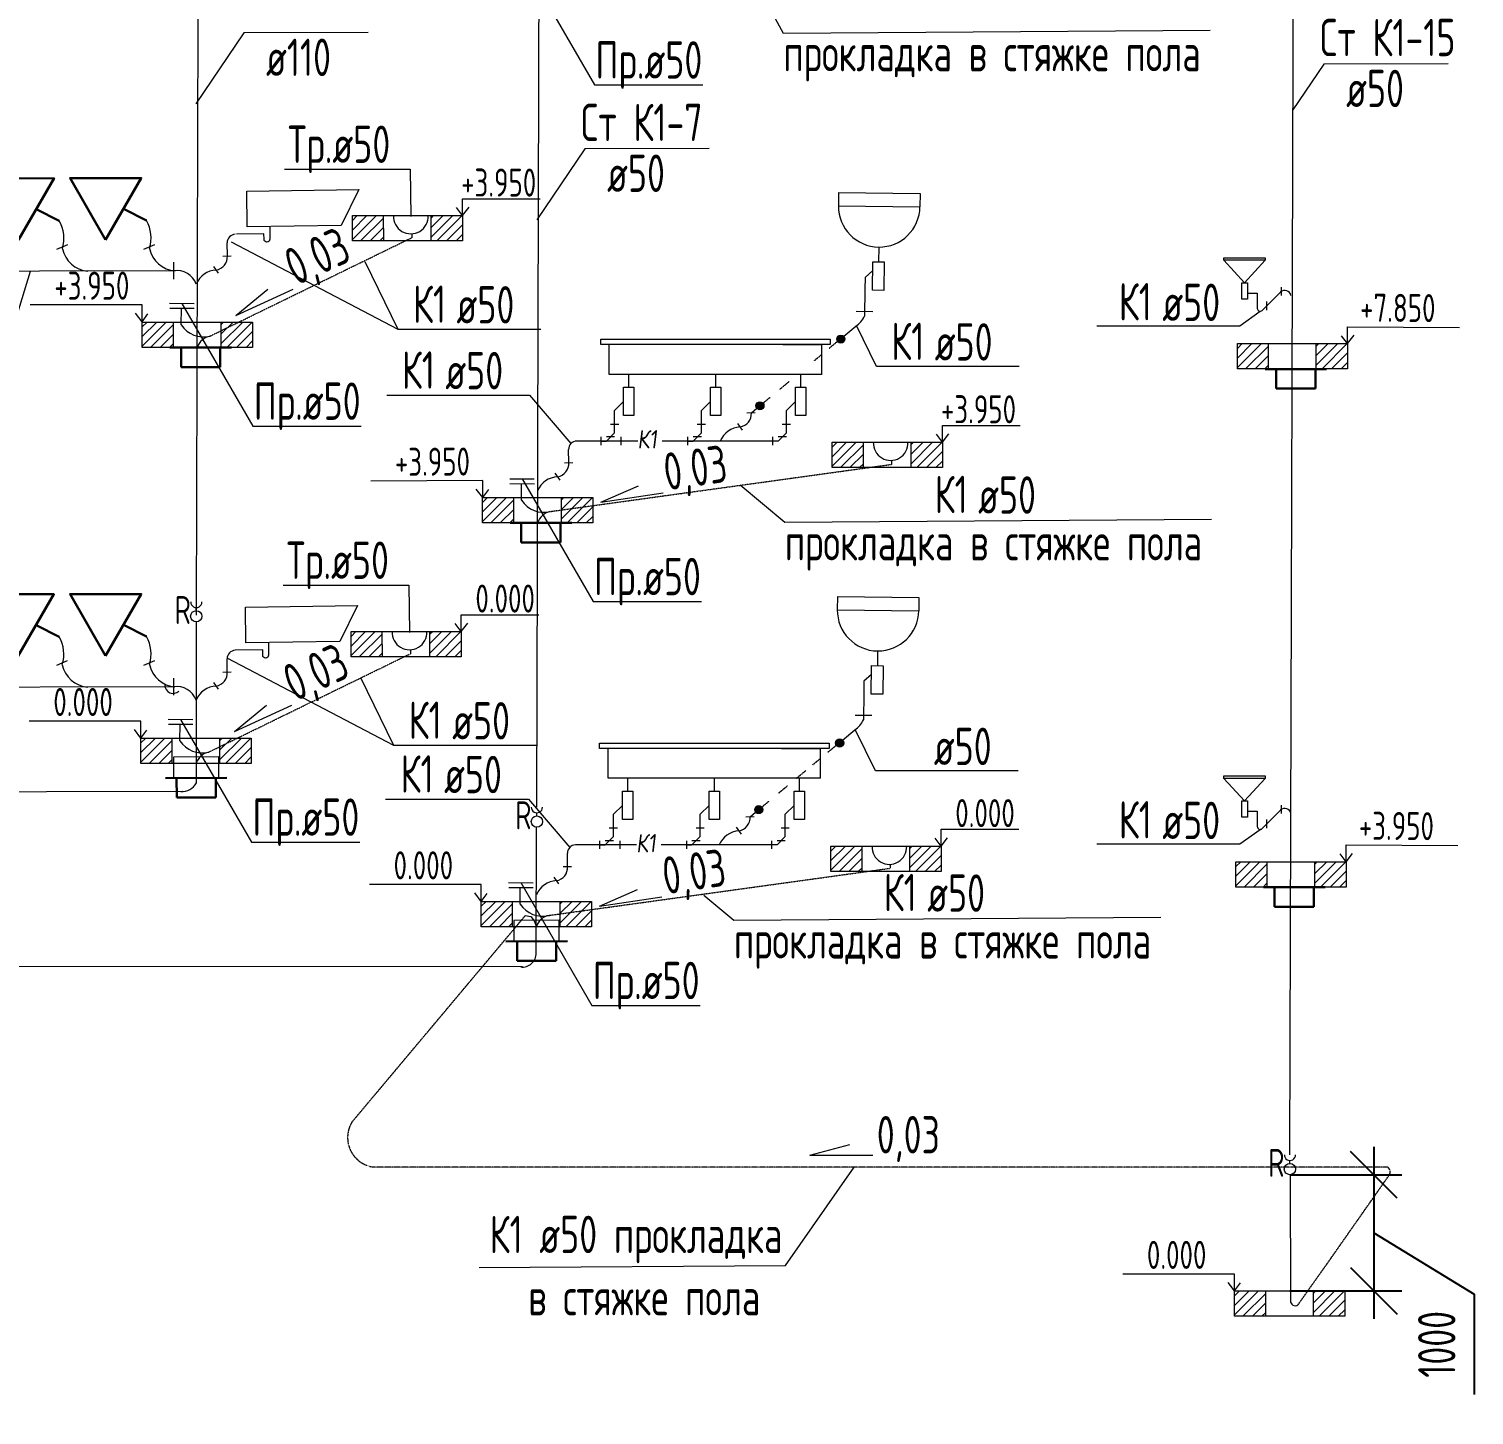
# Model space of a CAD drawing. Header units: millimetres. Extents: x -8689834 to 9419935, y -284943 to 166066.
# Drawn here: x -118326 to -110587, y -130687 to -123267 of the extents above; entities that cross this region are included whole.
import ezdxf

# ---------------------------------------------------------------- set-up
doc = ezdxf.new("R2010")
doc.units = ezdxf.units.MM
doc.header["$MEASUREMENT"] = 0
doc.linetypes.add('01_base$0$DASHED2', pattern=[0.375, 0.25, -0.125])
doc.layers.get('0').update_dxf_attribs({"color": 250, "lineweight": 9})
for name, color, linetype, lineweight in [('__Text VK', 7, 'Continuous', 30), ('_ВК-Text К1', 7, 'Continuous', 30), ('_ВК-К1', 14, 'Continuous', 40), ('_ВК-К3', 30, 'Continuous', 40), ('_ВК-переход на SML', 3, 'Continuous', 30), ('_ВК-противопожарные муфты', 1, 'Continuous', 30), ('_Санпр', 7, 'Continuous', 30), ('_Сантехника', 7, 'Continuous', 30), ('ВК_канализация', 32, 'Continuous', 30), ('тх разм', 250, 'Continuous', 9)]:
    doc.layers.add(name, color=color, linetype=linetype, lineweight=lineweight)
doc.layers.add('PDF __Сантехника', color=7, linetype='Continuous')
doc.styles.add('ISOCPEUR', font='isocpeur.ttf', dxfattribs={"width": 0.7})
doc.styles.add('RomanS', font='isocpeur.ttf')
doc.styles.add('ГОСТ 2.304', font='isocpeur.ttf', dxfattribs={"width": 0.7})
doc.dimstyles.new('СПДС', dxfattribs={"dimscale": 100, "dimtxt": 2.5, "dimasz": 2.5, "dimexe": 1.5, "dimexo": 0, "dimgap": 1, "dimtad": 1, "dimdec": 0, "dimrnd": 1, "dimtxsty": 'ГОСТ 2.304', "dimblk": 'OBLIQUE', "dimcen": 2.5, "dimdle": 1.5, "dimadec": 0, "dimazin": 2, "dimtfac": 0.75, "dimtdec": 0, "dimtmove": 1, "dimatfit": 3, "dimfxl": 1, "dimtolj": 1, "dimarcsym": 1})

# ---------------------------------------------------------------- blocks, each defined once
blk = doc.blocks.new('Протв_муфта')
at = {"layer": '_ВК-противопожарные муфты', "ltscale": 200, "transparency": 33554687}
for p, q in [((-205635, 240869), (-206106, 240869)), ((-206021, 240719), (-206021, 240869)), ((-205721, 240869), (-205721, 240719)), ((-205721, 240719), (-206021, 240719))]:
    blk.add_line(p, q, dxfattribs=at)
blk = doc.blocks.new('Унитаз')
at = {"layer": '_Сантехника', "lineweight": 30}
blk.add_line((-161311, 33424), (-161137, 33336), dxfattribs=at)
blk.add_lwpolyline([(-161446, 33191), (-161714, 33657), (-161176, 33657)], close=True, dxfattribs=at)
blk = doc.blocks.new('_Oblique')
at = {"color": 0, "linetype": 'ByBlock', "lineweight": -2}
blk.add_line((-0.5, -0.5), (0.5, 0.5), dxfattribs=at)
blk = doc.blocks.new('*D2186')
at = {"layer": 'тх разм', "color": 0, "lineweight": -2, "ltscale": 100, "transparency": 16777216}
for p, q in [((-111124.4, -129250.4), (-111124.4, -130172.3)), ((-111573.1, -129400.4), (-110974.4, -129400.4)), ((-111124.4, -129711.3), (-110587.4, -130040.2)), ((-111575, -130022.3), (-110974.4, -130022.3)), ((-110587.4, -130040.2), (-110587.4, -130576.2))]:
    blk.add_line(p, q, dxfattribs=at)
at = {"layer": 'тх разм', "color": 0, "lineweight": -2, "ltscale": 100, "transparency": 16777216, "xscale": 250, "yscale": 250, "zscale": 250}
for p, rotation in [((-111124.4, -129400.4), 90), ((-111124.4, -130022.3), 270)]:
    blk.add_blockref('_Oblique', p, dxfattribs=dict(at, rotation=rotation))
at = {"layer": 'тх разм', "color": 0, "lineweight": 13, "ltscale": 100, "transparency": 16777216, "insert": (-110787.4, -130308.2), "char_height": 250, "attachment_point": 5, "rotation": 90, "style": 'ГОСТ 2.304'}
blk.add_mtext('\\A1;{\\H0.8x;1000}', dxfattribs=at)

msp = doc.modelspace()

# ---------------------------------------------------------------- hatches: boundary and pattern name
at = {"ltscale": 500, "transparency": 33554636}
h = msp.add_hatch(color=7, dxfattribs=at)
h.dxf.hatch_style = 1
h.paths.add_polyline_path([(-114000.1, -124927.1, 1), (-113956.8, -124927.1, 1)])
h = msp.add_hatch(color=7, dxfattribs=at)
h.dxf.hatch_style = 1
h.paths.add_polyline_path([(-114433.2, -125283.9, 1), (-114390, -125283.9, 1)])
h = msp.add_hatch(color=7, dxfattribs=at)
h.dxf.hatch_style = 1
h.paths.add_polyline_path([(-114006.5, -127089.1, 1), (-113963.3, -127089.1, 1)])
h = msp.add_hatch(color=7, dxfattribs=at)
h.dxf.hatch_style = 1
h.paths.add_polyline_path([(-114439.7, -127445.8, 1), (-114396.4, -127445.8, 1)])
at = {"layer": '_ВК-К3', "lineweight": 13}
h = msp.add_hatch(dxfattribs=at)
h.set_pattern_fill('ANSI31', scale=11.388071, angle=180)
h.set_pattern_definition([(225, (-170172.957, -144634.233), (25.566948, -25.566948), [])])
h.paths.add_polyline_path([(-116594.1, -124401.9), (-116427.4, -124401.9), (-116427.4, -124266.3), (-116594.1, -124266.3)])
h.paths.add_polyline_path([(-116171.6, -124401.9), (-116004.2, -124401.9), (-116004.2, -124266.3), (-116171.6, -124266.3)])
h = msp.add_hatch(dxfattribs=at)
h.set_pattern_fill('ANSI31', scale=11.388071, angle=180)
h.set_pattern_definition([(225, (-171297.985, -145203.963), (25.566948, -25.566948), [])])
h.paths.add_polyline_path([(-117719.2, -124971.6), (-117552.5, -124971.6), (-117552.5, -124836), (-117719.2, -124836)])
h.paths.add_polyline_path([(-117296.6, -124971.6), (-117129.2, -124971.6), (-117129.2, -124836), (-117296.6, -124836)])
h = msp.add_hatch(dxfattribs=at)
h.set_pattern_fill('ANSI31', scale=11.388071, angle=180)
h.set_pattern_definition([(225, (-165433.735, -145319.577), (25.566948, -25.566948), [])])
h.paths.add_polyline_path([(-111854.9, -125087.2), (-111688.2, -125087.2), (-111688.2, -124951.6), (-111854.9, -124951.6)])
h.paths.add_polyline_path([(-111432.3, -125087.2), (-111265, -125087.2), (-111265, -124951.6), (-111432.3, -124951.6)])
h = msp.add_hatch(dxfattribs=at)
h.set_pattern_fill('ANSI31', scale=11.388071, angle=180)
h.set_pattern_definition([(225, (-167603.526, -145847.49), (25.566948, -25.566948), [])])
h.paths.add_polyline_path([(-114024.7, -125615.1), (-113858, -125615.1), (-113858, -125479.5), (-114024.7, -125479.5)])
h.paths.add_polyline_path([(-113602.1, -125615.1), (-113434.8, -125615.1), (-113434.8, -125479.5), (-113602.1, -125479.5)])
h = msp.add_hatch(dxfattribs=at)
h.set_pattern_fill('ANSI31', scale=11.388071, angle=180)
h.set_pattern_definition([(225, (-169475.97, -146142.958), (25.566948, -25.566948), [])])
h.paths.add_polyline_path([(-115897.1, -125910.6), (-115730.4, -125910.6), (-115730.4, -125775), (-115897.1, -125775)])
h.paths.add_polyline_path([(-115474.6, -125910.6), (-115307.2, -125910.6), (-115307.2, -125775), (-115474.6, -125775)])
h = msp.add_hatch(dxfattribs=at)
h.set_pattern_fill('ANSI31', scale=11.388071, angle=180)
h.set_pattern_definition([(225, (-170180.074, -146860.965), (25.566948, -25.566948), [])])
h.paths.add_polyline_path([(-116601.3, -126628.6), (-116434.5, -126628.6), (-116434.5, -126493), (-116601.3, -126493)])
h.paths.add_polyline_path([(-116178.7, -126628.6), (-116011.3, -126628.6), (-116011.3, -126493), (-116178.7, -126493)])
h = msp.add_hatch(dxfattribs=at)
h.set_pattern_fill('ANSI31', scale=11.388071, angle=180)
h.set_pattern_definition([(225, (-171305.102, -147430.695), (25.566948, -25.566948), [])])
h.paths.add_polyline_path([(-117726.3, -127198.3), (-117559.6, -127198.3), (-117559.6, -127062.8), (-117726.3, -127062.8)])
h.paths.add_polyline_path([(-117303.7, -127198.3), (-117136.4, -127198.3), (-117136.4, -127062.8), (-117303.7, -127062.8)])
h = msp.add_hatch(dxfattribs=at)
h.set_pattern_fill('ANSI31', scale=11.388071, angle=180)
h.set_pattern_definition([(225, (-167610.325, -148009.454), (25.566948, -25.566948), [])])
h.paths.add_polyline_path([(-114031.5, -127777.1), (-113864.8, -127777.1), (-113864.8, -127641.5), (-114031.5, -127641.5)])
h.paths.add_polyline_path([(-113608.9, -127777.1), (-113441.6, -127777.1), (-113441.6, -127641.5), (-113608.9, -127641.5)])
h = msp.add_hatch(dxfattribs=at)
h.set_pattern_fill('ANSI31', scale=11.388071, angle=180)
h.set_pattern_definition([(225, (-165441.943, -148092.703), (25.566948, -25.566948), [])])
h.paths.add_polyline_path([(-111863.1, -127860.3), (-111696.4, -127860.3), (-111696.4, -127724.8), (-111863.1, -127724.8)])
h.paths.add_polyline_path([(-111440.5, -127860.3), (-111273.2, -127860.3), (-111273.2, -127724.8), (-111440.5, -127724.8)])
h = msp.add_hatch(dxfattribs=at)
h.set_pattern_fill('ANSI31', scale=11.388071, angle=180)
h.set_pattern_definition([(225, (-169482.77, -148304.922), (25.566948, -25.566948), [])])
h.paths.add_polyline_path([(-115903.9, -128072.5), (-115737.2, -128072.5), (-115737.2, -127937), (-115903.9, -127937)])
h.paths.add_polyline_path([(-115481.4, -128072.5), (-115314, -128072.5), (-115314, -127937), (-115481.4, -127937)])
h = msp.add_hatch(dxfattribs=at)
h.set_pattern_fill('ANSI31', scale=11.388071, angle=180)
h.set_pattern_definition([(225, (-165448.744, -150390.233), (25.566948, -25.566948), [])])
h.paths.add_polyline_path([(-111869.9, -130157.9), (-111703.2, -130157.9), (-111703.2, -130022.3), (-111869.9, -130022.3)])
h.paths.add_polyline_path([(-111447.3, -130157.9), (-111280, -130157.9), (-111280, -130022.3), (-111447.3, -130022.3)])

# ---------------------------------------------------------------- linework, layer by layer
at = {"color": 244, "ltscale": 500, "true_color": 0x991b1e}
for points in [[(-117429.5, -126404.9), (-117407.3, -118738.2)], [(-115606, -127433), (-115585.3, -119677.2)], [(-111573.5, -129293.7), (-111551.3, -121627)], [(-117573, -124735.6), (-117442, -124736.1)], [(-117572.3, -124761.6), (-117441.3, -124762.1)], [(-117510.5, -124850.6), (-117510.1, -124761.9)], [(-117429, -127303.3), (-117429.5, -126440.9)], [(-117580.1, -126962.3), (-117449.1, -126962.9)], [(-117579.4, -126988.3), (-117448.4, -126988.9)], [(-117517.6, -127077.3), (-117517.2, -126988.6)], [(-115609.4, -128214.5), (-115607.5, -127539.7)], [(-111573.1, -129400.4), (-111571, -130076.6)]]:
    msp.add_lwpolyline(points, dxfattribs=at)
at = {"color": 18, "ltscale": 100, "true_color": 0x000000}
for points in [[(-115677.8, -122909.6), (-115297.2, -123566.7), (-114716.9, -123566.7)], [(-116957.9, -124018), (-116284.6, -124018), (-116281.3, -124270.5)], [(-117507.5, -124735.9), (-117126.9, -125392.9), (-116546.6, -125392.9)], [(-116965, -126244.7), (-116291.7, -126244.7), (-116288.4, -126497.2)], [(-117514.6, -126962.6), (-117134, -127619.7), (-116553.7, -127619.7)]]:
    msp.add_lwpolyline(points, dxfattribs=at)
at = {"color": 7, "ltscale": 500}
for points in [[(-112000.6, -123274.8), (-114286.2, -123291), (-114477.2, -122939.8)], [(-116004.2, -124266.3), (-116004.2, -124175.8), (-115588.2, -124175.9)], [(-116004.2, -124266.3), (-116036.3, -124223.6)], [(-116004.2, -124266.3), (-115969.5, -124221.2)], [(-116349.5, -124875), (-117241.9, -124408.4)], [(-115585.3, -124875), (-116349.5, -124875), (-116525.9, -124513.1)], [(-117720.7, -124834.3), (-117720.7, -124743.8), (-118319.7, -124744)], [(-117720.7, -124834.3), (-117755.5, -124789.2)], [(-117720.7, -124834.3), (-117688.7, -124791.7)], [(-113024.3, -125073.6), (-113788.4, -125073.6), (-113894.5, -124855.2)], [(-111265, -124951.6), (-111264.5, -124861.1), (-110665.5, -124864.8)], [(-111265, -124951.6), (-111230, -124906.8)], [(-111265, -124951.6), (-111296.8, -124908.8)], [(-115895.9, -125775), (-115896.4, -125684.5), (-116495.3, -125688.2)], [(-115895.9, -125775), (-115930.9, -125730.2)], [(-115895.9, -125775), (-115864.1, -125732.2)], [(-111992.8, -125893.1), (-114278.5, -125909.3), (-114517.6, -125709.6)], [(-116011.3, -126493), (-116043.4, -126450.4)], [(-116011.3, -126493), (-116011.3, -126402.5), (-115595.3, -126402.6)], [(-116011.3, -126493), (-115976.6, -126448)], [(-116372.5, -127101.7), (-117264.9, -126635.2)], [(-115608.4, -127101.7), (-116372.5, -127101.7), (-116549, -126739.9)], [(-117726.3, -127062.8), (-117726.3, -126972.3), (-118325.2, -126972.4)], [(-117726.3, -127062.8), (-117761, -127017.7)], [(-117726.3, -127062.8), (-117694.2, -127020.1)], [(-113029.2, -127238.6), (-113793.4, -127238.6), (-113899.5, -127020.2)], [(-111273.2, -127724.8), (-111305, -127681.9)], [(-111273.2, -127724.8), (-111272.7, -127634.3), (-110673.7, -127637.9)], [(-111273.2, -127724.8), (-111238.2, -127679.9)], [(-115903.9, -127937), (-115903.9, -127846.5), (-116502.9, -127846.6)], [(-115903.9, -127937), (-115938.7, -127891.9)], [(-115903.9, -127937), (-115871.9, -127894.3)], [(-112265.5, -128024), (-114551.2, -128040.2), (-114712.2, -127905.8)], [(-115914.9, -129897.5), (-114274.9, -129885.8), (-113907.5, -129359.3)], [(-111869.9, -130022.3), (-111869.9, -129931.8), (-112468.9, -129931.9)], [(-111869.9, -130022.3), (-111904.7, -129977.2)], [(-111869.9, -130022.3), (-111837.9, -129979.6)]]:
    msp.add_lwpolyline(points, dxfattribs=at)
at = {"color": 244, "linetype": '01_base$0$DASHED2', "ltscale": 0.5, "true_color": 0x991b1e}
for points in [[(-117356.4, -124911), (-116276.7, -124384.4), (-116276.7, -124384.4), (-116276.7, -124384.4)], [(-117363.5, -127137.7), (-116283.8, -126611.2), (-116283.8, -126611.2), (-116283.8, -126611.2)]]:
    msp.add_lwpolyline(points, dxfattribs=at)
at = {"color": 7, "ltscale": 500, "elevation": 0}
for points in [[(-119236.1, -125067), (-118472, -125067), (-118317.4, -124562.9)], [(-112606.8, -124855.5), (-111842.7, -124855.5), (-111732.9, -124778.3)], [(-113434.8, -125479.5), (-113466.8, -125436.9)], [(-113434.8, -125479.5), (-113434.8, -125389.1), (-113018.8, -125389.1)], [(-113434.8, -125479.5), (-113400, -125434.5)], [(-113441.6, -127641.5), (-113473.6, -127598.9)], [(-113441.6, -127641.5), (-113441.6, -127551), (-113025.6, -127551.1)], [(-113441.6, -127641.5), (-113406.8, -127596.4)], [(-112606.8, -127628.6), (-111842.7, -127628.6), (-111732.9, -127551.5)]]:
    msp.add_lwpolyline(points, dxfattribs=at)
at = {"color": 244, "ltscale": 500, "true_color": 0x991b1e, "elevation": 0}
for points in [[(-117550.5, -124561.4), (-118990.2, -124565)], [(-115751, -125674.6), (-115620, -125675.1)], [(-115750.3, -125700.6), (-115619.3, -125701.1)], [(-115688.5, -125789.6), (-115688.1, -125700.9)], [(-117550.8, -126788.2), (-118986.1, -126791.7)], [(-115757.8, -127836.6), (-115626.8, -127837.1)], [(-115757.1, -127862.6), (-115626.1, -127863.1)], [(-115695.3, -127951.6), (-115694.9, -127862.8)]]:
    msp.add_lwpolyline(points, dxfattribs=at)
at = {"color": 18, "ltscale": 100, "true_color": 0x000000, "elevation": 0}
for points in [[(-116409.3, -125227.3), (-115645.1, -125227.3), (-115423.8, -125486.2)], [(-115685.5, -125674.9), (-115304.9, -126331.9), (-114724.5, -126331.9)], [(-116416.1, -127389.2), (-115651.9, -127389.2), (-115430.6, -127648.2)], [(-115692.3, -127836.8), (-115311.7, -128493.9), (-114731.3, -128493.9)]]:
    msp.add_lwpolyline(points, dxfattribs=at)
at = {"color": 244, "linetype": '01_base$0$DASHED2', "ltscale": 0.6, "true_color": 0x991b1e, "elevation": 0}
for points in [[(-115534.3, -125850), (-113707.3, -125597.7), (-113707.3, -125597.7), (-113707.3, -125597.7)], [(-115541.1, -128012), (-113714.1, -127759.6), (-113714.1, -127759.6), (-113714.1, -127759.6)]]:
    msp.add_lwpolyline(points, dxfattribs=at)
at = {"color": 244, "ltscale": 100, "true_color": 0x991b1e}
msp.add_lwpolyline([(-115668.4, -128013.4), (-115638.7, -128017.5), (-115620.3, -128040.8), (-115609, -128072.5)], dxfattribs=at)
at = {"color": 7, "ltscale": 500}
for centre in [(-113978.5, -124927.1, 0), (-114411.6, -125283.9, 0), (-113984.9, -127089.1, 0), (-114418.1, -127445.8, 0)]:
    msp.add_circle(centre, 21.6, dxfattribs=at)
at = {"color": 244, "ltscale": 500, "true_color": 0x991b1e}
for centre, radius, start, end in [((-117535.1, -124672.1, 0), 111.8, 20.51508, 97.9413), ((-117316.9, -124680.4, 0), 123, 93.14444, 157.31688), ((-117391.7, -124774.5), 141, 212.65717, 284.53041), ((-117337.4, -125000.6), 91.6, 101.97428, 161.54253), ((-114510.8, -125520.3, 0), 123, 93.14444, 157.31688), ((-115488.6, -125787), 123, 93.14444, 157.31688), ((-115569.7, -125713.5, 0), 141, 212.65717, 284.53041), ((-115515.3, -125939.6), 91.6, 101.97428, 161.54253), ((-117535.4, -126898.8, 0), 111.8, 20.51508, 97.9413), ((-117317.2, -126907.1, 0), 123, 93.14444, 157.31688), ((-117398.9, -127001.2), 141, 212.65717, 284.53041), ((-117344.5, -127227.3), 91.6, 101.97428, 161.54253), ((-117508.5, -127257.9), 91.5, 267.50399, 330.2605), ((-114517.2, -127682.3, 0), 123, 93.14444, 157.31688), ((-115495.1, -127948.9), 123, 93.14444, 157.31688), ((-115576.5, -127875.4, 0), 141, 212.65717, 284.53041), ((-115522.1, -128101.5), 91.6, 101.97428, 161.54253), ((-115684.1, -128214), 74.6, 263.16065, 0.03472), ((-111545.2, -130075.6), 25.8, 177.48009, 303.79417)]:
    msp.add_arc(centre, radius, start, end, dxfattribs=at)
at = {"color": 244, "linetype": '01_base$0$DASHED2', "true_color": 0x991b1e}
for centre, radius, start, end in [((-116460.5, -129201.2), 159.3, 148.79595, 261.94401), ((-111065, -129385.5), 28.5, 324.66934, 65.66901)]:
    msp.add_arc(centre, radius, start, end, dxfattribs=at)
at = {"layer": '_ВК-Text К1', "color": 7, "lineweight": 13, "ltscale": 100}
for p, q in [((-117217.6, -124800.3), (-117047.6, -124659.4)), ((-117217.6, -124800.3), (-116910.5, -124660.3)), ((-115263.7, -125800), (-115061.3, -125711.8)), ((-115263.7, -125800), (-114929.8, -125750.7)), ((-117224.7, -127027), (-117054.7, -126886.1)), ((-117224.7, -127027), (-116917.7, -126887)), ((-115270.5, -127962), (-115068.1, -127873.8)), ((-115270.5, -127962), (-114936.6, -127912.7)), ((-114143.8, -129295.2), (-113930.6, -129237.5)), ((-114143.8, -129295.2), (-113806.3, -129295.1))]:
    msp.add_line(p, q, dxfattribs=at)
at = {"layer": '_ВК-К1', "lineweight": 13}
for p, q in [((-117263.7, -124482), (-117264.7, -124411)), ((-113849.7, -124659.8), (-113851.4, -124804)), ((-113963.3, -124911.7, 0), (-113897.8, -124857.4)), ((-114457.5, -125321.9, 0), (-114428.3, -125297.7, 0)), ((-115435.4, -125588.6, 0), (-115436.3, -125517.6, 0)), ((-117264, -126708.7), (-117265, -126637.8)), ((-113856.2, -126821.8), (-113857.9, -126966)), ((-113969.7, -127073.7, 0), (-113904.3, -127019.4)), ((-114464, -127483.9, 0), (-114434.7, -127459.6, 0)), ((-115441.8, -127750.5, 0), (-115442.8, -127679.6, 0))]:
    msp.add_line(p, q, dxfattribs=at)
at = {"layer": '_ВК-К1', "lineweight": 13, "ltscale": 100}
for p, q in [((-111623.5, -124675.3), (-111722.9, -124774.1, 0)), ((-114313.8, -125472.9, 0), (-114270.2, -125428.3, 0)), ((-111623.5, -127448.4), (-111722.9, -127547.2, 0)), ((-114320.2, -127634.9, 0), (-114276.7, -127590.3, 0))]:
    msp.add_line(p, q, dxfattribs=at)
at = {"layer": '_ВК-К1', "color": 18, "linetype": '01_base$0$DASHED2', "lineweight": 13, "true_color": 0x000000}
for p, q in [((-114040.7, -124976, 0), (-113996.4, -124939.2, 0)), ((-114121.8, -125043.3, 0), (-114080.9, -125009.4, 0)), ((-114305.3, -125195.6, 0), (-114255.9, -125154.6, 0)), ((-114395, -125270, 0), (-114357.8, -125239.2, 0)), ((-114047.2, -127138, 0), (-114002.8, -127101.2, 0)), ((-114128.3, -127205.3, 0), (-114087.4, -127171.4, 0)), ((-114216, -127278.1, 0), (-114166.5, -127237, 0)), ((-114311.7, -127357.5, 0), (-114262.4, -127316.6, 0)), ((-114401.4, -127432, 0), (-114364.2, -127401.1, 0))]:
    msp.add_line(p, q, dxfattribs=at)
at = {"layer": '_ВК-К1', "lineweight": 13, "transparency": 33554687, "flags": 128}
for points in [[(-118177.4, -124446.4), (-118118.7, -124421.6)], [(-111619.4, -124694.3), (-111619.4, -124649.7)], [(-111697.4, -124770.9), (-111697.4, -124726.3)], [(-111697.4, -124771.7), (-111697.4, -124727.1)], [(-113895.6, -124777.9), (-113806.7, -124779)], [(-118177.7, -126673.1), (-118119, -126648.3)], [(-113902, -126939.9), (-113813.1, -126940.9)], [(-111619.4, -127467.4), (-111619.4, -127422.8)], [(-111697.4, -127544), (-111697.4, -127499.5)], [(-111697.4, -127544.9), (-111697.4, -127500.3)]]:
    msp.add_lwpolyline(points, dxfattribs=at)
at = {"layer": '_ВК-К1', "lineweight": 13, "transparency": 33554687, "elevation": 0, "flags": 128}
for points in [[(-117710.3, -124445.1), (-117651.6, -124420.3)], [(-117550.5, -124606.9), (-117550.5, -124515.9)], [(-115261.8, -125472.9), (-115233.8, -125472.9), (-115190.2, -125428.3)], [(-115261.8, -125494.7), (-115261.8, -125450.1)], [(-115190.2, -125450.1), (-115233.8, -125450.1)], [(-115167.4, -125383.7), (-115212, -125383.7)], [(-115190.2, -125428.3), (-115190.2, -125383.7)], [(-115156, -125450.1), (-115156, -125494.7)], [(-114797.1, -125472.9), (-114769.1, -125472.9), (-114725.5, -125428.3)], [(-114797.1, -125494.7), (-114797.1, -125450.1)], [(-114725.5, -125450.1), (-114769.1, -125450.1)], [(-114703.8, -125383.7), (-114747.3, -125383.7)], [(-114725.5, -125428.3), (-114725.5, -125383.7)], [(-114341.8, -125494.7), (-114341.8, -125450.1)], [(-114270.2, -125450.1), (-114313.8, -125450.1)], [(-114248.5, -125383.7), (-114292, -125383.7)], [(-114270.2, -125428.3), (-114270.2, -125383.7)], [(-115065.8, -125472.9), (-115392.8, -125472.9)], [(-114313.8, -125472.9), (-114934.7, -125472.9)], [(-117710.6, -126671.8), (-117651.9, -126647)], [(-117550.8, -126833.7), (-117550.8, -126742.7)], [(-115268.2, -127634.9), (-115240.2, -127634.9), (-115196.6, -127590.3)], [(-115268.2, -127656.6), (-115268.2, -127612)], [(-115196.6, -127612), (-115240.2, -127612)], [(-115173.8, -127545.7), (-115218.4, -127545.7)], [(-115196.6, -127590.3), (-115196.6, -127545.7)], [(-115162.4, -127612), (-115162.4, -127656.6)], [(-114803.6, -127634.9), (-114775.6, -127634.9), (-114732, -127590.3)], [(-114803.6, -127656.6), (-114803.6, -127612)], [(-114732, -127612), (-114775.6, -127612)], [(-114710.2, -127545.7), (-114753.8, -127545.7)], [(-114732, -127590.3), (-114732, -127545.7)], [(-114348.2, -127656.6), (-114348.2, -127612)], [(-114276.7, -127612), (-114320.2, -127612)], [(-114254.9, -127545.7), (-114298.5, -127545.7)], [(-114276.7, -127590.3), (-114276.7, -127545.7)], [(-115072.2, -127634.9), (-115399.3, -127634.9)], [(-114320.2, -127634.9), (-114941.1, -127634.9)]]:
    msp.add_lwpolyline(points, dxfattribs=at)
at = {"layer": '_ВК-К1', "lineweight": 13, "elevation": 0, "flags": 128}
for points in [[(-117242.8, -124482.8), (-117287.3, -124484.3)], [(-117310.4, -124574.9), (-117336.1, -124538.4)], [(-114436.6, -125322.7), (-114481.2, -125324.2)], [(-114504.3, -125414.8), (-114529.9, -125378.3)], [(-115414.4, -125589.4), (-115459, -125590.9)], [(-115482.1, -125681.4), (-115507.8, -125645)], [(-117310.8, -126801.6), (-117336.4, -126765.1)], [(-117243.1, -126709.5), (-117287.7, -126711)], [(-114443, -127484.7), (-114487.6, -127486.2)], [(-114510.7, -127576.8), (-114536.4, -127540.3)], [(-115420.9, -127751.3), (-115465.5, -127752.8)], [(-115488.6, -127843.4), (-115514.2, -127806.9)]]:
    msp.add_lwpolyline(points, dxfattribs=at)
at = {"layer": '_ВК-К1', "lineweight": 13, "ltscale": 100}
for centre, radius, start, end in [((-118330, -124387.9, 0), 191, 343.17424, 29.5988), ((-117862.9, -124386.6, 0), 191, 343.17424, 29.5988), ((-117999.2, -124412.8, 0), 151, 191.58595, 265.59825), ((-117532.1, -124411.5, 0), 151, 191.58595, 265.59825), ((-117335.7, -124486.4, 0), 72.2, 279.59816, 3.52252), ((-111600.9, -124699.5), 33.2, 9.99679, 133.04284), ((-113967.1, -124750.4), 127.5, 302.90836, 335.11571), ((-111733.4, -124763.1, 0), 15.2, 178.01846, 314.00596), ((-114529.5, -125326.4, 0), 72.2, 279.59816, 3.52252), ((-115507.4, -125593, 0), 72.2, 279.59816, 3.52252), ((-118330.3, -126614.6, 0), 191, 343.17424, 29.5988), ((-117863.2, -126613.3, 0), 191, 343.17424, 29.5988), ((-117999.5, -126639.6, 0), 151, 191.58595, 265.59825), ((-117532.5, -126638.3, 0), 151, 191.58595, 265.59825), ((-117336, -126713.2, 0), 72.2, 279.59816, 3.52252), ((-113973.6, -126912.3), 127.5, 302.90836, 335.11571), ((-111600.9, -127472.7), 33.2, 9.99679, 133.04284), ((-114536, -127488.3, 0), 72.2, 279.59816, 3.52252), ((-111733.4, -127536.3, 0), 15.2, 178.01846, 314.00596), ((-115513.8, -127755, 0), 72.2, 279.59816, 3.52252)]:
    msp.add_arc(centre, radius, start, end, dxfattribs=at)
at = {"layer": '_ВК-К1', "lineweight": 13}
for centre, start, end in [((-117220.6, -124410.4), 90.78171, 180.78171), ((-115392.2, -125517, 0), 90.78171, 180.78171), ((-117220.9, -126637.2), 90.78171, 180.78171), ((-117553.8, -126779.6), 178.87912, 313.87912), ((-115398.7, -127679, 0), 90.78171, 180.78171)]:
    msp.add_arc(centre, 44.1, start, end, dxfattribs=at)
at = {"layer": '_ВК-К3', "color": 7, "lineweight": 13}
for p, q in [((-116426.4, -124401.4), (-116426.8, -124265.8)), ((-116171.6, -124401.9), (-116171.6, -124266.3)), ((-117551.8, -124971.6), (-117551.8, -124836)), ((-117297, -124971.1), (-117296.6, -124835.5)), ((-111687.6, -125087.2), (-111687.6, -124951.6)), ((-111432.7, -125086.7), (-111432.3, -124951.1)), ((-113857, -125614.6, 0), (-113857.4, -125479.1, 0)), ((-113602.2, -125615.1, 0), (-113602.2, -125479.5, 0)), ((-115729.8, -125910.6), (-115729.8, -125775)), ((-115475, -125910.1), (-115474.6, -125774.5)), ((-116433.5, -126628.1), (-116433.9, -126492.5)), ((-116178.8, -126628.6), (-116178.8, -126493)), ((-117558.9, -127198.3), (-117558.9, -127062.8)), ((-117304.1, -127197.8), (-117303.7, -127062.3)), ((-113863.8, -127776.6, 0), (-113864.2, -127641, 0)), ((-113609, -127777.1, 0), (-113609, -127641.5, 0)), ((-111695.8, -127860.3), (-111695.8, -127724.8)), ((-111440.9, -127859.8), (-111440.5, -127724.3)), ((-115736.6, -128072.5), (-115736.6, -127937)), ((-115481.8, -128072.1), (-115481.4, -127936.5)), ((-111702.6, -130157.9), (-111702.6, -130022.3)), ((-111447.4, -130157.8), (-111447.4, -130022.2))]:
    msp.add_line(p, q, dxfattribs=at)
for points in [[(-116004.2, -124401.9), (-116594.1, -124401.9), (-116594.1, -124266.3), (-116004.2, -124266.3)], [(-117129.2, -124971.6), (-117719.2, -124971.6), (-117719.2, -124836), (-117129.2, -124836)], [(-111265, -125087.2), (-111854.9, -125087.2), (-111854.9, -124951.6), (-111265, -124951.6)], [(-115307.2, -125910.6), (-115897.1, -125910.6), (-115897.1, -125775), (-115307.2, -125775)], [(-116011.3, -126628.6), (-116601.3, -126628.6), (-116601.3, -126493), (-116011.3, -126493)], [(-117136.4, -127198.3), (-117726.3, -127198.3), (-117726.3, -127062.8), (-117136.4, -127062.8)], [(-111273.2, -127860.3), (-111863.1, -127860.3), (-111863.1, -127724.8), (-111273.2, -127724.8)], [(-115314, -128072.5), (-115903.9, -128072.5), (-115903.9, -127937), (-115314, -127937)], [(-111280, -130157.9), (-111869.9, -130157.9), (-111869.9, -130022.3), (-111280, -130022.3)]]:
    msp.add_lwpolyline(points, close=True, dxfattribs=at)
at = {"layer": '_ВК-К3', "color": 7, "lineweight": 13, "elevation": 0}
for points in [[(-113434.8, -125615.1), (-114024.7, -125615.1), (-114024.7, -125479.5), (-113434.8, -125479.5)], [(-113441.6, -127777.1), (-114031.5, -127777.1), (-114031.5, -127641.5), (-113441.6, -127641.5)]]:
    msp.add_lwpolyline(points, close=True, dxfattribs=at)
at = {"layer": '_ВК-переход на SML', "lineweight": 13}
for points in [[(-117309.3, -127164), (-117552.9, -127165.1), (-117552.4, -127276.4), (-117308.8, -127275.3)], [(-115486.6, -128038.2), (-115730.2, -128039.3), (-115729.7, -128150.7), (-115486.1, -128149.5)]]:
    msp.add_lwpolyline(points, close=True, dxfattribs=at)
at = {"layer": '_Санпр', "lineweight": 13}
for p, q in [((-113990.3, -124143.1), (-113991.2, -124213.7)), ((-113990.3, -124143.1), (-113554.1, -124148.4)), ((-113554.1, -124148.4), (-113554.9, -124218.9)), ((-113991.2, -124213.7), (-113554.9, -124218.9)), ((-113775.6, -124434.4), (-113776.6, -124513.5)), ((-111927.6, -124505.3, 0), (-111816.9, -124625.3, 0)), ((-111816.9, -124625.3, 0), (-111706.2, -124505.3, 0)), ((-113849, -124597.1), (-113849.7, -124659.8)), ((-113807.7, -124560.8), (-113849, -124597.1)), ((-111800.1, -124680.8, 0), (-111748.6, -124680.8, 0)), ((-111748.6, -124680.8, 0), (-111748.6, -124762.6, 0)), ((-113996.8, -126305.1), (-113997.6, -126375.6)), ((-113997.6, -126375.6), (-113561.4, -126380.9)), ((-113996.8, -126305.1), (-113560.5, -126310.3)), ((-113560.5, -126310.3), (-113561.4, -126380.9)), ((-113782.1, -126596.4), (-113783, -126675.5)), ((-113855.4, -126759), (-113856.2, -126821.8)), ((-113814.1, -126722.7), (-113855.4, -126759)), ((-111927.6, -127278.4, 0), (-111816.9, -127398.5, 0)), ((-111816.9, -127398.5, 0), (-111706.2, -127278.4, 0)), ((-111800.1, -127453.9, 0), (-111748.6, -127453.9, 0)), ((-111748.6, -127453.9, 0), (-111748.6, -127535.7, 0))]:
    msp.add_line(p, q, dxfattribs=at)
for points in [[(-113807.1, -124513.1), (-113746.1, -124513.9), (-113747.9, -124666.4), (-113808.9, -124665.7)], [(-113813.5, -126675.1), (-113752.5, -126675.8), (-113754.4, -126828.4), (-113815.4, -126827.6)]]:
    msp.add_lwpolyline(points, close=True, dxfattribs=at)
at = {"layer": '_Санпр', "lineweight": 13, "elevation": 0}
for points in [[(-111927.6, -124491.7), (-111706.2, -124491.7), (-111706.2, -124505.3), (-111927.6, -124505.3)], [(-111831.3, -124625.3), (-111800.1, -124625.3), (-111800.1, -124713.1), (-111831.3, -124713.1)], [(-111927.6, -127264.8), (-111706.2, -127264.8), (-111706.2, -127278.4), (-111927.6, -127278.4)], [(-111831.3, -127398.5), (-111800.1, -127398.5), (-111800.1, -127486.2), (-111831.3, -127486.2)]]:
    msp.add_lwpolyline(points, close=True, dxfattribs=at)
at = {"layer": '_Санпр', "lineweight": 13}
for centre in [(-113773, -124216.3), (-113779.5, -126378.3)]:
    msp.add_arc(centre, 218.1, 179.31326, 359.31326, dxfattribs=at)
at = {"layer": '_Сантехника', "lineweight": 13}
for points in [[(-117159.6, -124134.9), (-116560.2, -124126.7), (-116654.3, -124319.9), (-117157, -124326.8)], [(-117166.7, -126361.7), (-116567.3, -126353.5), (-116661.4, -126546.7), (-117164.1, -126553.5)]]:
    msp.add_lwpolyline(points, close=True, dxfattribs=at)
for points in [[(-117037.1, -124325.2), (-117036.2, -124392.3, -1), (-117067.1, -124392.7), (-117067.5, -124364.3), (-117214.4, -124366.3)], [(-117044.2, -126551.9), (-117043.3, -126619, -1), (-117074.2, -126619.4), (-117074.6, -126591.1), (-117221.5, -126593.1)]]:
    msp.add_lwpolyline(points, format="xyb", dxfattribs=at)
at = {"layer": '_Сантехника', "lineweight": 13, "elevation": 0}
for points in [[(-115264.4, -124928.4), (-114035.3, -124928.4), (-114035.3, -124956.4), (-115264.4, -124956.4), (-115264.4, -124928.4)], [(-115218.7, -125116.1), (-115218.7, -124956.4)], [(-114289.4, -124956.4), (-114080.9, -124956.4)], [(-114080.9, -125116.1), (-114080.9, -124956.4)], [(-114080.9, -125116.1), (-115218.7, -125116.1)], [(-115115, -125116.1), (-115115, -125184.6)], [(-114650.4, -125116.1), (-114650.4, -125184.6)], [(-114195, -125116.1), (-114195, -125184.6)], [(-115141.5, -125184.6), (-115086.5, -125184.6), (-115086.5, -125337), (-115141.5, -125337), (-115141.5, -125184.6)], [(-114676.8, -125184.6), (-114621.8, -125184.6), (-114621.8, -125337), (-114676.8, -125337), (-114676.8, -125184.6)], [(-114221.5, -125184.6), (-114166.5, -125184.6), (-114166.5, -125337), (-114221.5, -125337), (-114221.5, -125184.6)], [(-115190.2, -125309), (-115141.5, -125261.3)], [(-114725.5, -125309), (-114676.8, -125261.3)], [(-114270.2, -125309), (-114221.5, -125261.3)], [(-115190.2, -125383.7), (-115190.2, -125309)], [(-114725.5, -125383.7), (-114725.5, -125309)], [(-114270.2, -125383.7), (-114270.2, -125309)], [(-115270.8, -127090.3), (-114041.8, -127090.3), (-114041.8, -127118.4), (-115270.8, -127118.4), (-115270.8, -127090.3)], [(-115225.2, -127278.1), (-115225.2, -127118.4)], [(-114295.9, -127118.4), (-114087.4, -127118.4)], [(-114087.4, -127278.1), (-114087.4, -127118.4)], [(-114087.4, -127278.1), (-115225.2, -127278.1)], [(-115121.5, -127278.1), (-115121.5, -127346.5)], [(-114656.8, -127278.1), (-114656.8, -127346.5)], [(-114201.5, -127278.1), (-114201.5, -127346.5)], [(-115147.9, -127346.5), (-115092.9, -127346.5), (-115092.9, -127499), (-115147.9, -127499), (-115147.9, -127346.5)], [(-114683.2, -127346.5), (-114628.3, -127346.5), (-114628.3, -127499), (-114683.2, -127499), (-114683.2, -127346.5)], [(-114227.9, -127346.5), (-114173, -127346.5), (-114173, -127499), (-114227.9, -127499), (-114227.9, -127346.5)], [(-115196.6, -127471), (-115147.9, -127423.3)], [(-114732, -127471), (-114683.2, -127423.3)], [(-114276.7, -127471), (-114227.9, -127423.3)], [(-115196.6, -127545.7), (-115196.6, -127471)], [(-114732, -127545.7), (-114732, -127471)], [(-114276.7, -127545.7), (-114276.7, -127471)]]:
    msp.add_lwpolyline(points, dxfattribs=at)
at = {"layer": '_Сантехника', "lineweight": 13}
for centre in [(-116281.3, -124270.5), (-113711.8, -125483.7, 0), (-116288.4, -126497.2), (-113718.6, -127645.7, 0)]:
    msp.add_arc(centre, 93, 177.43263, 2.56737, dxfattribs=at)
at = {"layer": 'PDF __Сантехника', "color": 18, "lineweight": 13, "true_color": 0x000000}
for points in [[(-116276.7, -124363.3), (-116276.7, -124384.4)], [(-116283.8, -126590), (-116283.8, -126611.2)]]:
    msp.add_lwpolyline(points, dxfattribs=at)
at = {"layer": 'PDF __Сантехника', "color": 18, "lineweight": 13, "true_color": 0x000000, "elevation": 0}
for points in [[(-113707.3, -125576.6), (-113707.3, -125597.7)], [(-113714.1, -127738.5), (-113714.1, -127759.6)]]:
    msp.add_lwpolyline(points, dxfattribs=at)
at = {"layer": 'ВК_канализация', "color": 18, "lineweight": 13, "ltscale": 500, "true_color": 0x000000}
for points in [[(-116510.3, -123286.8), (-117176, -123288.6), (-117432.3, -123668.6)], [(-110726.3, -123453.4), (-111392, -123455.1), (-111557.3, -123700.2)], [(-114683.9, -123907.5), (-115349.5, -123909.2), (-115605.9, -124289.3)]]:
    msp.add_lwpolyline(points, dxfattribs=at)
at = {"layer": 'ВК_канализация', "color": 244, "lineweight": 13, "ltscale": 500, "true_color": 0x991b1e}
for points in [[(-117430.1, -126380.9), (-117430, -126364.1)], [(-117504.4, -127349.3), (-122603.6, -127362), (-122603.6, -127362)], [(-115606.2, -127479.7), (-115606.1, -127463)], [(-115684.1, -128288.2), (-123567.8, -128283.5)], [(-111573.7, -129340.4), (-111573.6, -129323.7)]]:
    msp.add_lwpolyline(points, dxfattribs=at)
at = {"layer": 'ВК_канализация', "color": 244, "linetype": '01_base$0$DASHED2', "lineweight": 13, "true_color": 0x991b1e}
for points in [[(-116596.7, -129118.7), (-115668.4, -128013.4)], [(-111053.3, -129359.6), (-116482.8, -129359)], [(-111530.9, -130097.1), (-111375.8, -129878.5), (-111040.7, -129400.4)]]:
    msp.add_lwpolyline(points, dxfattribs=at)
at = {"layer": 'ВК_канализация', "color": 244, "lineweight": 13, "ltscale": 500, "true_color": 0x991b1e}
for centre in [(-117430.3, -126410.9), (-115606.4, -127509.7), (-111573.9, -129370.4)]:
    msp.add_circle(centre, 30, dxfattribs=at)
for centre in [(-117429.8, -126334.1), (-115606, -127433), (-111573.5, -129293.7)]:
    msp.add_arc(centre, 30, 179.67036, 359.67036, dxfattribs=at)

# ---------------------------------------------------------------- block references
at = {"layer": '_ВК-К1', "lineweight": 13, "xscale": 0.7, "yscale": 0.7, "zscale": 0.7}
for p in [(26703.1, -293580), (32567.3, -293695.6), (28525.1, -294519), (32559.1, -296468.7)]:
    msp.add_blockref('Протв_муфта', p, dxfattribs=at)
at = {"layer": '_ВК-К1', "lineweight": 13, "xscale": -0.7, "yscale": 0.7, "zscale": 0.7, "rotation": 0.2687430057207063}
for p in [(-260747.5, -296558.3), (-258924.8, -297432.6)]:
    msp.add_blockref('Протв_муфта', p, dxfattribs=at)
at = {"layer": '_Сантехника', "lineweight": 13, "xscale": 0.7082066135345115, "yscale": 0.7082066135345115, "zscale": 0.7082066135345115, "rotation": 0.03796024518622138}
for p in [(-4030.2, -147826.9), (-3563.1, -147825.6, 0), (-4030.5, -150053.6), (-3563.4, -150052.3, 0)]:
    msp.add_blockref('Унитаз', p, dxfattribs=at)

# ---------------------------------------------------------------- texts
at = {"layer": '__Text VK', "lineweight": 13, "style": 'RomanS', "oblique": 7, "width": 0.85}
for p in [(-115068, -125512.4, 0), (-115074.5, -127674.4, 0)]:
    msp.add_text('К1', height=98, dxfattribs=at).set_placement(p)
at = {"layer": 'ВК_канализация', "color": 18, "ltscale": 100, "true_color": 0x000000, "char_height": 200, "attachment_point": 4, "style": 'ISOCPEUR'}
for s, insert, width in [('Ст К1-15', (-111413, -123313), 5891.51), ('\\pxi-1,l1,t1,5;ø110', (-117056.8, -123418.9), 7500), ('\\pxi-1,l1,t1,5;Пр.ø50', (-115293.1, -123460.3), 5891.51), ('прокладка в стяжке пола', (-114286.2, -123421), 5891.51), ('\\pxi-1,l1,t1,5;ø50', (-111272.7, -123585.5), 7500), ('Ст К1-7', (-115370.5, -123767.2), 5891.51), ('\\pxi-1,l1,t1,5;Тр.ø50', (-116939.4, -123911.3), 5891.51), ('\\pxi-1,l1,t1,5;ø50', (-115230.3, -124039.6), 7500), ('К1', (-116269.9, -124740.5), 5891.51), ('\\pxi-1,l1,t1,5;ø50', (-116036.7, -124743.6), 7500), ('К1', (-112490.3, -124727.4, 0), 5891.51), ('\\pxi-1,l1,t1,5;ø50', (-112257.1, -124730.5, 0), 7500), ('К1', (-113708.9, -124939.1), 5891.51), ('\\pxi-1,l1,t1,5;ø50', (-113475.7, -124942.3), 7500), ('К1', (-116329.7, -125092.8, 0), 5891.51), ('\\pxi-1,l1,t1,5;ø50', (-116096.5, -125096, 0), 7500), ('\\pxi-1,l1,t1,5;Пр.ø50', (-117122.7, -125286.5), 5891.51), ('К1', (-113476.5, -125758.7), 5891.51), ('\\pxi-1,l1,t1,5;ø50', (-113243.3, -125761.8), 7500), ('прокладка в стяжке пола', (-114278.5, -126039.3), 5891.51), ('\\pxi-1,l1,t1,5;Тр.ø50', (-116946.5, -126138.1), 5891.51), ('\\pxi-1,l1,t1,5;Пр.ø50', (-115300.7, -126225.5, 0), 5891.51), ('К1', (-116293, -126967.2), 5891.51), ('\\pxi-1,l1,t1,5;ø50', (-116059.8, -126970.4), 7500), ('\\pxi-1,l1,t1,5;ø50', (-113480.6, -127107.3), 7500), ('К1', (-116336.5, -127254.8, 0), 5891.51), ('\\pxi-1,l1,t1,5;ø50', (-116103.3, -127257.9, 0), 7500), ('\\pxi-1,l1,t1,5;Пр.ø50', (-117129.8, -127513.2), 5891.51), ('К1', (-112490.3, -127500.5, 0), 5891.51), ('\\pxi-1,l1,t1,5;ø50', (-112257.1, -127503.7, 0), 7500), ('К1', (-113749.2, -127889.5), 5891.51), ('\\pxi-1,l1,t1,5;ø50', (-113516, -127892.7), 7500), ('прокладка в стяжке пола', (-114551.2, -128170.2), 5891.51), ('\\pxi-1,l1,t1,5;Пр.ø50', (-115307.5, -128387.5, 0), 5891.51), ('0,03', (-113785.9, -129209.3), 5891.51), ('\\pxi-1,l1,qc,t1,5;К1 ø50 прокладка\\P\\pi0,l0,tz; в стяжке пола', (-116451.3, -129886.4), 2751.532)]:
    msp.add_mtext(s, dxfattribs=dict(at, insert=insert, width=width))
at = {"layer": 'ВК_канализация', "color": 18, "ltscale": 100, "true_color": 0x000000, "style": 'ISOCPEUR'}
for s, insert, char_height, width, attachment_point, rotation in [('\\pxi-1,l1,t1,5;+3.950', (-115609.7, -124089.5), 150, 7500, 6, 359.95806), ('0,03', (-116927.5, -124573.7), 200, 5891.51, 4, 24.482), ('\\pxi-1,l1,t1,5;+3.950', (-118190.4, -124641.5), 150, 7500, 4, 0.04955), ('+7.850', (-110794.2, -124761.5), 150, 7500, 6, 359.61889), ('\\pxi-1,l1,t1,5;+3.950', (-113040.3, -125302.8, 0), 150, 7500, 6, 359.95806), ('\\pxi-1,l1,t1,5;+3.950', (-116366.6, -125584.9), 150, 7500, 4, 0.38111), ('0,03', (-114922.2, -125662.9), 200, 5891.51, 4, 8.37364), ('\\pxi-1,l1,t1,5;0.000', (-115616.8, -126316.2), 150, 7500, 6, 359.95806), ('0,03', (-116934.7, -126800.5), 200, 5891.51, 4, 24.482), ('\\pxi-1,l1,t1,5;0.000', (-118195.9, -126869.9), 150, 7500, 4, 0.04194), ('\\pxi-1,l1,t1,5;0.000', (-113047.1, -127464.7, 0), 150, 7500, 6, 359.95806), ('\\pxi-1,l1,t1,5;+3.950', (-110802.4, -127534.7), 150, 7500, 6, 359.61889), ('\\pxi-1,l1,t1,5;0.000', (-116373.6, -127744.1), 150, 7500, 4, 0.04194), ('0,03', (-114929, -127824.9), 200, 5891.51, 4, 8.37364), ('\\pxi-1,l1,t1,5;0.000', (-112339.6, -129829.4), 150, 7500, 4, 0.04194)]:
    msp.add_mtext(s, dxfattribs=dict(at, insert=insert, char_height=char_height, width=width, attachment_point=attachment_point, rotation=rotation))
at = {"layer": 'ВК_канализация', "color": 7, "ltscale": 100, "char_height": 150, "width": 7500, "attachment_point": 4, "rotation": 0.04194, "style": 'ISOCPEUR'}
for insert in [(-117546.1, -126377.3), (-115722.2, -127476.1), (-111689.7, -129336.8)]:
    msp.add_mtext('\\pxi-1,l1,t1,5;R', dxfattribs=dict(at, insert=insert))

# ---------------------------------------------------------------- dimensions: what is measured, and where the dimension line sits
at = {"layer": 'тх разм', "color": 7, "lineweight": 13, "ltscale": 100}
dim = msp.add_linear_dim(base=(-111124.4, -130022.3), p1=(-111573.1, -129400.4), p2=(-111575, -130022.3), angle=90, text='{\\H0.8x;1000}', dimstyle='СПДС', dxfattribs=at)
dim.commit()
dim.dimension.update_dxf_attribs({"geometry": '*D2186', "text_midpoint": (-110587.4, -130140.2), "dimtype": 160})

doc.saveas('drawing.dxf')
